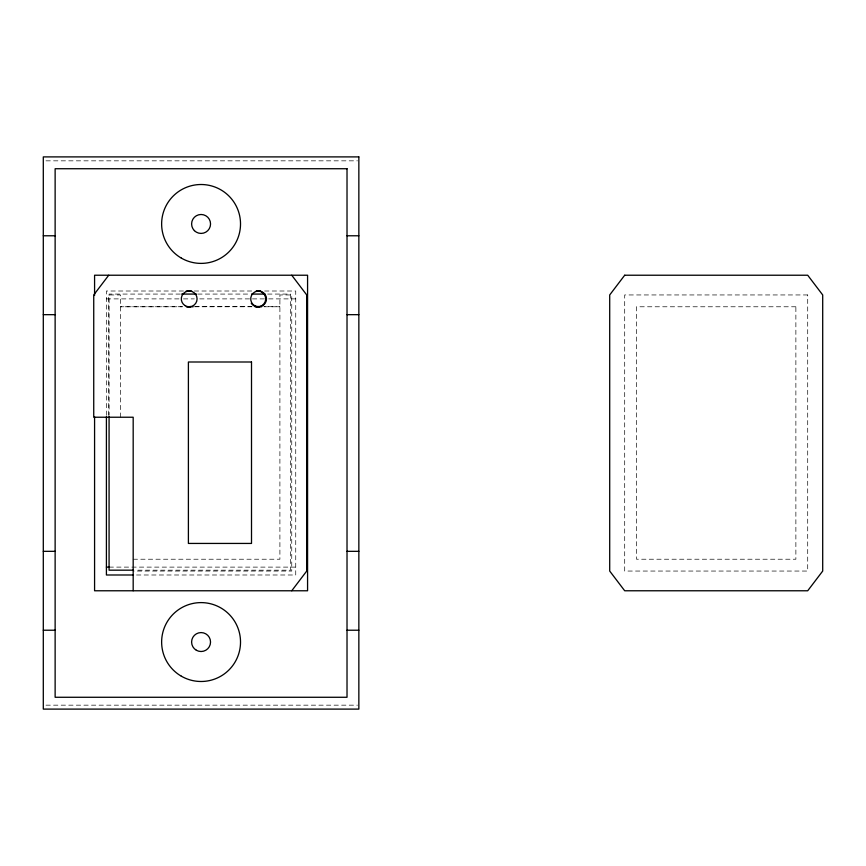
<?xml version="1.0" encoding="UTF-8"?>
<svg xmlns="http://www.w3.org/2000/svg" width="866" height="866" viewBox="0 0 866 866"><rect width="100%" height="100%" fill="white"/><g stroke="black" fill="none" stroke-linecap="round" stroke-linejoin="round"><path stroke-width="0.65" stroke-dasharray="4.33 3.25" d="M45.995 160.838L357.496 160.838M183.495 291.008L106.41 291.008L106.41 416.156M194.309 291.008L253.814 291.008M264.639 291.008L295.739 291.008L295.739 574.992L134.804 574.992M180.301 294.072L109.073 294.072L109.073 415.29M197.773 294.072L250.187 294.072M267.659 294.072L290.511 294.072L290.511 570.174L135.951 570.174M106.41 298.889L182.141 298.889M183.495 298.889L194.309 298.889M199.721 298.889L251.108 298.889M252.461 298.889L267.334 298.889M268.687 298.889L295.739 298.889M195.077 306.651L251.887 306.629M194.482 306.78L252.352 306.78M264.26 306.78L279.902 306.78L263.794 306.672M133.18 559.22L279.902 559.22L279.902 294.949L291.745 294.949L291.745 571.051L133.18 571.051M109.116 567.111L295.739 567.111M45.995 705.162L357.496 705.162M120.558 417.228L120.558 294.949L108.726 294.949L108.726 417.228M807.707 294.949L624.7 294.949L624.7 571.051L807.707 571.051L807.707 294.949M182.39 306.737L120.558 306.78L182.38 306.78M795.876 306.78L636.532 306.78L636.532 559.22L795.876 559.22L795.876 306.78"/><path stroke-width="1.3" d="M189.102 306.78L190.996 306.575L186.428 306.726L193.14 306.78M108.726 275.226L93.734 294.949L93.734 417.228L133.18 417.228L133.18 590.774M291.745 590.774L306.726 571.051L306.726 294.949L291.745 275.226M255.946 306.629L259.627 306.575A7.891 7.891 0 0 0 265.494 297.081A7.891 7.891 0 0 0 256.011 291.214M257.732 306.78L259.627 306.575L255.849 306.532A7.891 7.891 0 0 1 251.281 303.306M43.3 235.779L55.132 235.779M347.017 235.779L358.849 235.779M186.201 291.008L191.602 291.008M256.52 291.008L260.579 291.008M181.644 294.072L196.43 294.072M251.53 294.072L264.974 294.072M255.048 306.78L261.651 306.78M43.3 314.672L55.132 314.672M347.017 314.672L358.849 314.672M43.3 551.328L55.132 551.328M347.017 551.328L358.849 551.328M106.41 567.111L109.116 567.111M133.256 570.174L109.073 570.174L109.073 416.633M133.461 574.992L106.41 574.992L106.41 416.773M43.3 630.221L55.132 630.221M347.017 630.221L358.849 630.221M257.96 306.726L256.217 306.651M94.578 295.458L94.578 275.226L307.571 275.226L307.571 590.774L94.578 590.774L94.578 416.817M624.7 275.226L609.707 294.949L609.707 571.051L624.7 590.774L807.707 590.774L822.7 571.051L822.7 294.949L807.707 275.226L624.7 275.226M358.849 156.898L43.3 156.898L43.3 709.102L358.849 709.102L358.849 156.898M347.017 168.729L55.132 168.729L55.132 697.271L347.017 697.271L347.017 168.729M251.508 361.999L188.398 361.999L188.398 543.437L251.508 543.437L251.508 361.999M185.237 305.72A7.891 7.891 0 0 0 197.08 298.889A7.891 7.891 0 0 0 185.237 292.059A7.891 7.891 0 0 0 185.237 305.72M254.658 305.72A7.891 7.891 0 0 0 266.501 298.889A7.891 7.891 0 0 0 254.658 292.059A7.891 7.891 0 0 0 254.658 305.72M196.344 650.247A9.461 9.461 0 0 0 210.535 642.052A9.461 9.461 0 0 0 196.344 633.847A9.461 9.461 0 0 0 196.344 650.247M194.385 230.648A9.461 9.461 0 0 0 210.221 226.405A9.461 9.461 0 0 0 198.628 214.811A9.461 9.461 0 0 0 194.385 230.648M181.351 258.111A39.446 39.446 0 0 0 240.521 223.948A39.446 39.446 0 0 0 181.351 189.795A39.446 39.446 0 0 0 181.351 258.111M181.351 676.205A39.446 39.446 0 0 0 240.521 642.052A39.446 39.446 0 0 0 181.351 607.889A39.446 39.446 0 0 0 181.351 676.205"/></g></svg>
